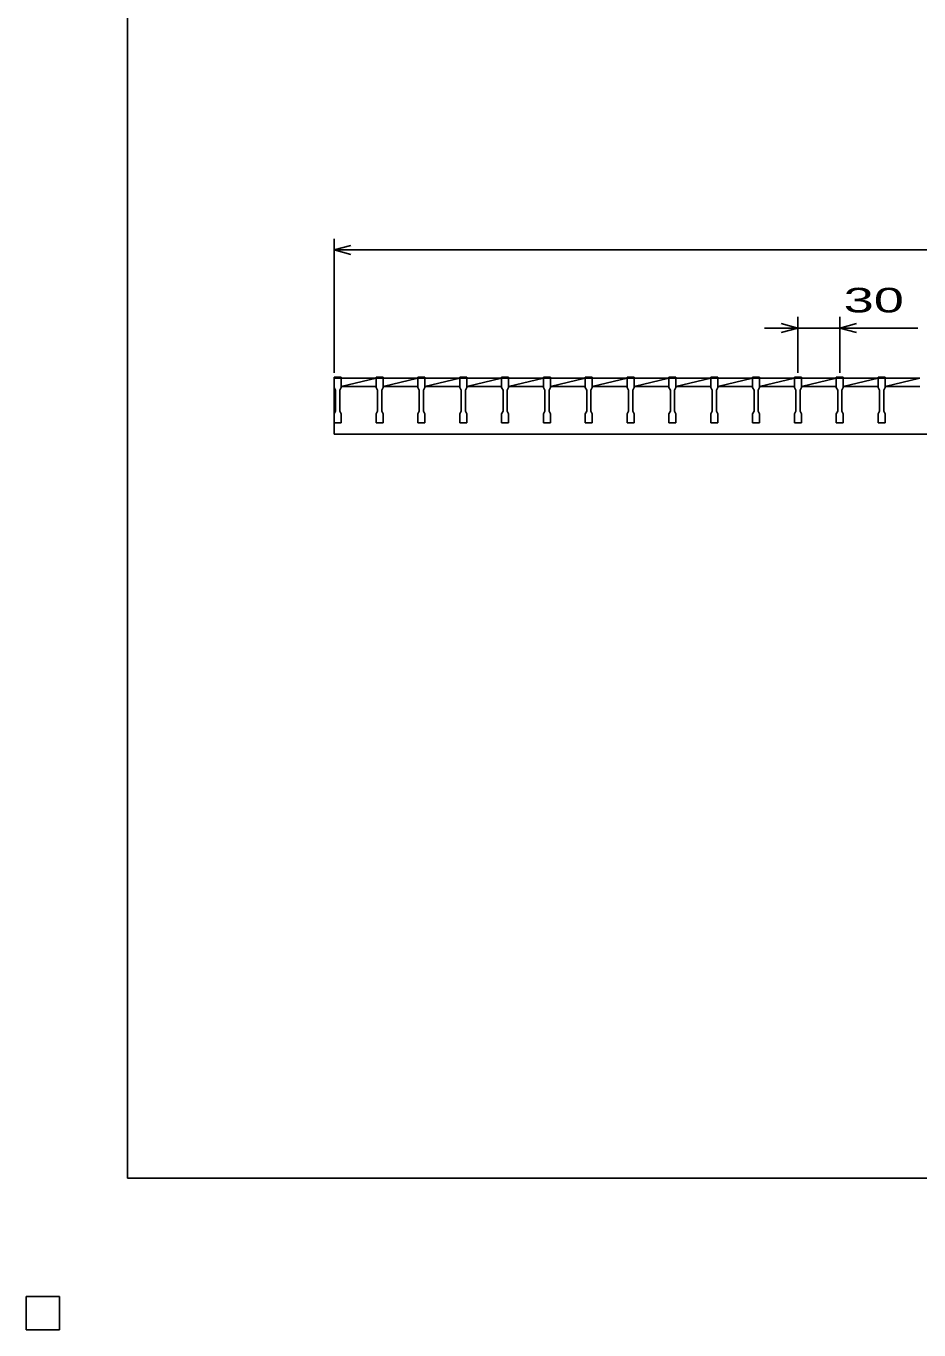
# Model space of a CAD drawing. Units: millimetres, scale not verified. Extents: x -1456 to 1385, y -1026 to 843.
# Drawn here: x -1456 to -816, y -1026 to -92 of the extents above; entities that cross this region are included whole.
import ezdxf
from ezdxf.enums import TextEntityAlignment as Align

# ---------------------------------------------------------------- set-up
doc = ezdxf.new("R2010")
doc.units = ezdxf.units.MM
doc.header["$LTSCALE"] = 8
for name, color, linetype, lineweight in [('0_2', 150, 'Continuous', 25), ('16', 3, 'Continuous', 25), ('22', 4, 'Continuous', 25), ('24', 2, 'Continuous', 25), ('32', 4, 'Continuous', 25)]:
    doc.layers.add(name, color=color, linetype=linetype, lineweight=lineweight)
doc.styles.add('ベクトル', font='')
doc.styles.get('ベクトル').set_extended_font_data('ベクトル')

msp = doc.modelspace()

# ---------------------------------------------------------------- linework, layer by layer
at = {"layer": '0_2'}
for p, q in [((-1383.2, -917.2), (-1383.2, 842.8)), ((1384.8, -917.2), (-1383.2, -917.2)), ((-1432, -1002), (-1456, -1002)), ((-1456, -1002), (-1456, -1026)), ((-1432, -1002), (-1456, -1002)), ((-1456, -1002), (-1456, -1026)), ((-1432, -1002), (-1456, -1002)), ((-1456, -1002), (-1456, -1026)), ((-1432, -1002), (-1456, -1002)), ((-1456, -1002), (-1456, -1026)), ((-1432, -1002), (-1456, -1002)), ((-1456, -1002), (-1456, -1026)), ((-1432, -1026), (-1432, -1002)), ((-1432, -1026), (-1432, -1002)), ((-1432, -1026), (-1432, -1002)), ((-1432, -1026), (-1432, -1002)), ((-1432, -1026), (-1432, -1002)), ((-1456, -1026), (-1432, -1026)), ((-1456, -1026), (-1432, -1026)), ((-1456, -1026), (-1432, -1026)), ((-1456, -1026), (-1432, -1026)), ((-1456, -1026), (-1432, -1026))]:
    msp.add_line(p, q, dxfattribs=at)
at = {"layer": '16'}
for p, q in [((-1235, -344), (-1235, -343.3)), ((-1235, -343.3), (-1230, -343.3)), ((-1235, -344), (-1235, -350.5)), ((-1230, -344), (-1235, -344)), ((-1235, -344), (-1235, -384)), ((-1230, -343.3), (-1230, -344)), ((-1230, -350.5), (-1230, -344)), ((-1230, -344), (-1205, -344)), ((-1230, -350), (-1205, -344)), ((-1205, -344), (-1205, -343.3)), ((-1205, -343.3), (-1200, -343.3)), ((-1205, -344), (-1205, -350.5)), ((-1200, -344), (-1205, -344)), ((-1200, -343.3), (-1200, -344)), ((-1200, -350.5), (-1200, -344)), ((-1200, -344), (-1175, -344)), ((-1200, -350), (-1175, -344)), ((-1175, -344), (-1175, -343.3)), ((-1175, -343.3), (-1170, -343.3)), ((-1175, -344), (-1175, -350.5)), ((-1170, -344), (-1175, -344)), ((-1170, -343.3), (-1170, -344)), ((-1170, -350.5), (-1170, -344)), ((-1170, -344), (-1145, -344)), ((-1170, -350), (-1145, -344)), ((-1145, -344), (-1145, -343.3)), ((-1145, -343.3), (-1140, -343.3)), ((-1145, -344), (-1145, -350.5)), ((-1140, -344), (-1145, -344)), ((-1140, -343.3), (-1140, -344)), ((-1140, -350.5), (-1140, -344)), ((-1140, -344), (-1115, -344)), ((-1140, -350), (-1115, -344)), ((-1115, -344), (-1115, -343.3)), ((-1115, -343.3), (-1110, -343.3)), ((-1115, -344), (-1115, -350.5)), ((-1110, -344), (-1115, -344)), ((-1110, -343.3), (-1110, -344)), ((-1110, -350.5), (-1110, -344)), ((-1110, -344), (-1085, -344)), ((-1110, -350), (-1085, -344)), ((-1085, -344), (-1085, -343.3)), ((-1085, -343.3), (-1080, -343.3)), ((-1085, -344), (-1085, -350.5)), ((-1080, -344), (-1085, -344)), ((-1080, -343.3), (-1080, -344)), ((-1080, -350.5), (-1080, -344)), ((-1080, -344), (-1055, -344)), ((-1080, -350), (-1055, -344)), ((-1055, -344), (-1055, -343.3)), ((-1055, -343.3), (-1050, -343.3)), ((-1055, -344), (-1055, -350.5)), ((-1050, -344), (-1055, -344)), ((-1050, -343.3), (-1050, -344)), ((-1050, -350.5), (-1050, -344)), ((-1050, -344), (-1025, -344)), ((-1050, -350), (-1025, -344)), ((-1025, -344), (-1025, -343.3)), ((-1025, -343.3), (-1020, -343.3)), ((-1025, -344), (-1025, -350.5)), ((-1020, -344), (-1025, -344)), ((-1020, -343.3), (-1020, -344)), ((-1020, -350.5), (-1020, -344)), ((-1020, -344), (-995, -344)), ((-1020, -350), (-995, -344)), ((-995, -344), (-995, -343.3)), ((-995, -343.3), (-990, -343.3)), ((-995, -344), (-995, -350.5)), ((-990, -344), (-995, -344)), ((-990, -343.3), (-990, -344)), ((-990, -350.5), (-990, -344)), ((-990, -344), (-965, -344)), ((-990, -350), (-965, -344)), ((-965, -344), (-965, -343.3)), ((-965, -343.3), (-960, -343.3)), ((-965, -344), (-965, -350.5)), ((-960, -344), (-965, -344)), ((-960, -343.3), (-960, -344)), ((-960, -350.5), (-960, -344)), ((-960, -344), (-935, -344)), ((-960, -350), (-935, -344)), ((-935, -344), (-935, -343.3)), ((-935, -343.3), (-930, -343.3)), ((-935, -344), (-935, -350.5)), ((-930, -344), (-935, -344)), ((-930, -343.3), (-930, -344)), ((-930, -350.5), (-930, -344)), ((-930, -344), (-905, -344)), ((-930, -350), (-905, -344)), ((-905, -344), (-905, -343.3)), ((-905, -343.3), (-900, -343.3)), ((-905, -344), (-905, -350.5)), ((-900, -344), (-905, -344)), ((-900, -343.3), (-900, -344)), ((-900, -350.5), (-900, -344)), ((-900, -344), (-875, -344)), ((-900, -350), (-875, -344)), ((-875, -344), (-875, -343.3)), ((-875, -343.3), (-870, -343.3)), ((-875, -344), (-875, -350.5)), ((-870, -344), (-875, -344)), ((-870, -343.3), (-870, -344)), ((-870, -350.5), (-870, -344)), ((-870, -344), (-845, -344)), ((-870, -350), (-845, -344)), ((-845, -344), (-845, -343.3)), ((-845, -343.3), (-840, -343.3)), ((-845, -344), (-845, -350.5)), ((-840, -344), (-845, -344)), ((-840, -343.3), (-840, -344)), ((-840, -350.5), (-840, -344)), ((-840, -344), (-815, -344)), ((-840, -350), (-815, -344)), ((-1235, -350.5), (-1234, -352.5)), ((-1234, -352.5), (-1234, -367.5)), ((-1231, -352.5), (-1230, -350.5)), ((-1231, -367.5), (-1231, -352.5)), ((-1230, -350), (-1205, -350)), ((-1205, -350.5), (-1204, -352.5)), ((-1204, -352.5), (-1204, -367.5)), ((-1201, -352.5), (-1200, -350.5)), ((-1201, -367.5), (-1201, -352.5)), ((-1200, -350), (-1175, -350)), ((-1175, -350.5), (-1174, -352.5)), ((-1174, -352.5), (-1174, -367.5)), ((-1171, -352.5), (-1170, -350.5)), ((-1171, -367.5), (-1171, -352.5)), ((-1170, -350), (-1145, -350)), ((-1145, -350.5), (-1144, -352.5)), ((-1144, -352.5), (-1144, -367.5)), ((-1141, -352.5), (-1140, -350.5)), ((-1141, -367.5), (-1141, -352.5)), ((-1140, -350), (-1115, -350)), ((-1115, -350.5), (-1114, -352.5)), ((-1114, -352.5), (-1114, -367.5)), ((-1111, -352.5), (-1110, -350.5)), ((-1111, -367.5), (-1111, -352.5)), ((-1110, -350), (-1085, -350)), ((-1085, -350.5), (-1084, -352.5)), ((-1084, -352.5), (-1084, -367.5)), ((-1081, -352.5), (-1080, -350.5)), ((-1081, -367.5), (-1081, -352.5)), ((-1080, -350), (-1055, -350)), ((-1055, -350.5), (-1054, -352.5)), ((-1054, -352.5), (-1054, -367.5)), ((-1051, -352.5), (-1050, -350.5)), ((-1051, -367.5), (-1051, -352.5)), ((-1050, -350), (-1025, -350)), ((-1025, -350.5), (-1024, -352.5)), ((-1024, -352.5), (-1024, -367.5)), ((-1021, -352.5), (-1020, -350.5)), ((-1021, -367.5), (-1021, -352.5)), ((-1020, -350), (-995, -350)), ((-995, -350.5), (-994, -352.5)), ((-994, -352.5), (-994, -367.5)), ((-991, -352.5), (-990, -350.5)), ((-991, -367.5), (-991, -352.5)), ((-990, -350), (-965, -350)), ((-965, -350.5), (-964, -352.5)), ((-964, -352.5), (-964, -367.5)), ((-961, -352.5), (-960, -350.5)), ((-961, -367.5), (-961, -352.5)), ((-960, -350), (-935, -350)), ((-935, -350.5), (-934, -352.5)), ((-934, -352.5), (-934, -367.5)), ((-931, -352.5), (-930, -350.5)), ((-931, -367.5), (-931, -352.5)), ((-930, -350), (-905, -350)), ((-905, -350.5), (-904, -352.5)), ((-904, -352.5), (-904, -367.5)), ((-901, -352.5), (-900, -350.5)), ((-901, -367.5), (-901, -352.5)), ((-900, -350), (-875, -350)), ((-875, -350.5), (-874, -352.5)), ((-874, -352.5), (-874, -367.5)), ((-871, -352.5), (-870, -350.5)), ((-871, -367.5), (-871, -352.5)), ((-870, -350), (-845, -350)), ((-845, -350.5), (-844, -352.5)), ((-844, -352.5), (-844, -367.5)), ((-841, -352.5), (-840, -350.5)), ((-841, -367.5), (-841, -352.5)), ((-840, -350), (-815, -350)), ((-1234, -367.5), (-1235, -369.5)), ((-1235, -369.5), (-1235, -376)), ((-1230, -369.5), (-1231, -367.5)), ((-1230, -376), (-1230, -369.5)), ((-1204, -367.5), (-1205, -369.5)), ((-1205, -369.5), (-1205, -376)), ((-1200, -369.5), (-1201, -367.5)), ((-1200, -376), (-1200, -369.5)), ((-1174, -367.5), (-1175, -369.5)), ((-1175, -369.5), (-1175, -376)), ((-1170, -369.5), (-1171, -367.5)), ((-1170, -376), (-1170, -369.5)), ((-1144, -367.5), (-1145, -369.5)), ((-1145, -369.5), (-1145, -376)), ((-1140, -369.5), (-1141, -367.5)), ((-1140, -376), (-1140, -369.5)), ((-1114, -367.5), (-1115, -369.5)), ((-1115, -369.5), (-1115, -376)), ((-1110, -369.5), (-1111, -367.5)), ((-1110, -376), (-1110, -369.5)), ((-1084, -367.5), (-1085, -369.5)), ((-1085, -369.5), (-1085, -376)), ((-1080, -369.5), (-1081, -367.5)), ((-1080, -376), (-1080, -369.5)), ((-1054, -367.5), (-1055, -369.5)), ((-1055, -369.5), (-1055, -376)), ((-1050, -369.5), (-1051, -367.5)), ((-1050, -376), (-1050, -369.5)), ((-1024, -367.5), (-1025, -369.5)), ((-1025, -369.5), (-1025, -376)), ((-1020, -369.5), (-1021, -367.5)), ((-1020, -376), (-1020, -369.5)), ((-994, -367.5), (-995, -369.5)), ((-995, -369.5), (-995, -376)), ((-990, -369.5), (-991, -367.5)), ((-990, -376), (-990, -369.5)), ((-964, -367.5), (-965, -369.5)), ((-965, -369.5), (-965, -376)), ((-960, -369.5), (-961, -367.5)), ((-960, -376), (-960, -369.5)), ((-934, -367.5), (-935, -369.5)), ((-935, -369.5), (-935, -376)), ((-930, -369.5), (-931, -367.5)), ((-930, -376), (-930, -369.5)), ((-904, -367.5), (-905, -369.5)), ((-905, -369.5), (-905, -376)), ((-900, -369.5), (-901, -367.5)), ((-900, -376), (-900, -369.5)), ((-874, -367.5), (-875, -369.5)), ((-875, -369.5), (-875, -376)), ((-870, -369.5), (-871, -367.5)), ((-870, -376), (-870, -369.5)), ((-844, -367.5), (-845, -369.5)), ((-845, -369.5), (-845, -376)), ((-840, -369.5), (-841, -367.5)), ((-840, -376), (-840, -369.5)), ((-1235, -376), (-1230, -376)), ((-1205, -376), (-1200, -376)), ((-1175, -376), (-1170, -376)), ((-1145, -376), (-1140, -376)), ((-1115, -376), (-1110, -376)), ((-1085, -376), (-1080, -376)), ((-1055, -376), (-1050, -376)), ((-1025, -376), (-1020, -376)), ((-995, -376), (-990, -376)), ((-965, -376), (-960, -376)), ((-935, -376), (-930, -376)), ((-905, -376), (-900, -376)), ((-875, -376), (-870, -376)), ((-845, -376), (-840, -376)), ((-1235, -384), (-240, -384)), ((-1432, -1002), (-1456, -1002)), ((-1456, -1002), (-1456, -1026)), ((-1432, -1002), (-1456, -1002)), ((-1456, -1002), (-1456, -1026)), ((-1432, -1002), (-1456, -1002)), ((-1456, -1002), (-1456, -1026)), ((-1432, -1002), (-1456, -1002)), ((-1456, -1002), (-1456, -1026)), ((-1432, -1002), (-1456, -1002)), ((-1456, -1002), (-1456, -1026)), ((-1432, -1026), (-1432, -1002)), ((-1432, -1026), (-1432, -1002)), ((-1432, -1026), (-1432, -1002)), ((-1432, -1026), (-1432, -1002)), ((-1432, -1026), (-1432, -1002)), ((-1456, -1026), (-1432, -1026)), ((-1456, -1026), (-1432, -1026)), ((-1456, -1026), (-1432, -1026)), ((-1456, -1026), (-1432, -1026)), ((-1456, -1026), (-1432, -1026))]:
    msp.add_line(p, q, dxfattribs=at)
at = {"layer": '22'}
for p, q in [((-1235, -340), (-1235, -244)), ((-1235, -252), (-1223, -248.8)), ((-1223, -255.2), (-1235, -252)), ((-1235, -252), (-240, -252)), ((-902.5, -308), (-926.5, -308)), ((-902.5, -308), (-914.5, -304.8)), ((-914.5, -311.2), (-902.5, -308)), ((-902.5, -340), (-902.5, -300)), ((-902.5, -308), (-872.5, -308)), ((-872.5, -300), (-872.5, -340)), ((-872.5, -308), (-860.5, -304.8)), ((-860.5, -311.2), (-872.5, -308)), ((-872.5, -308), (-816.5, -308))]:
    msp.add_line(p, q, dxfattribs=at)
at = {"layer": '22', "color": 2}
for p, q in [((-1432, -1002), (-1456, -1002)), ((-1456, -1002), (-1456, -1026)), ((-1432, -1002), (-1456, -1002)), ((-1456, -1002), (-1456, -1026)), ((-1432, -1002), (-1456, -1002)), ((-1456, -1002), (-1456, -1026)), ((-1432, -1026), (-1432, -1002)), ((-1432, -1026), (-1432, -1002)), ((-1432, -1026), (-1432, -1002)), ((-1456, -1026), (-1432, -1026)), ((-1456, -1026), (-1432, -1026)), ((-1456, -1026), (-1432, -1026))]:
    msp.add_line(p, q, dxfattribs=at)
at = {"layer": '24', "color": 4}
for p, q in [((-1432, -1002), (-1456, -1002)), ((-1456, -1002), (-1456, -1026)), ((-1432, -1002), (-1456, -1002)), ((-1456, -1002), (-1456, -1026)), ((-1432, -1002), (-1456, -1002)), ((-1456, -1002), (-1456, -1026)), ((-1432, -1026), (-1432, -1002)), ((-1432, -1026), (-1432, -1002)), ((-1432, -1026), (-1432, -1002)), ((-1456, -1026), (-1432, -1026)), ((-1456, -1026), (-1432, -1026)), ((-1456, -1026), (-1432, -1026))]:
    msp.add_line(p, q, dxfattribs=at)
at = {"layer": '32'}
for p, q in [((-1432, -1002), (-1456, -1002)), ((-1456, -1002), (-1456, -1026)), ((-1432, -1002), (-1456, -1002)), ((-1456, -1002), (-1456, -1026)), ((-1432, -1002), (-1456, -1002)), ((-1456, -1002), (-1456, -1026)), ((-1432, -1002), (-1456, -1002)), ((-1456, -1002), (-1456, -1026)), ((-1432, -1002), (-1456, -1002)), ((-1456, -1002), (-1456, -1026)), ((-1432, -1026), (-1432, -1002)), ((-1432, -1026), (-1432, -1002)), ((-1432, -1026), (-1432, -1002)), ((-1432, -1026), (-1432, -1002)), ((-1432, -1026), (-1432, -1002)), ((-1456, -1026), (-1432, -1026)), ((-1456, -1026), (-1432, -1026)), ((-1456, -1026), (-1432, -1026)), ((-1456, -1026), (-1432, -1026)), ((-1456, -1026), (-1432, -1026))]:
    msp.add_line(p, q, dxfattribs=at)

# ---------------------------------------------------------------- texts
at = {"layer": '22', "color": 2, "style": 'ベクトル', "width": 1.65}
msp.add_text(' 30 ', height=17.6, dxfattribs=at).set_placement((-880.5, -288), align=Align.MIDDLE_LEFT)

doc.saveas('drawing.dxf')
